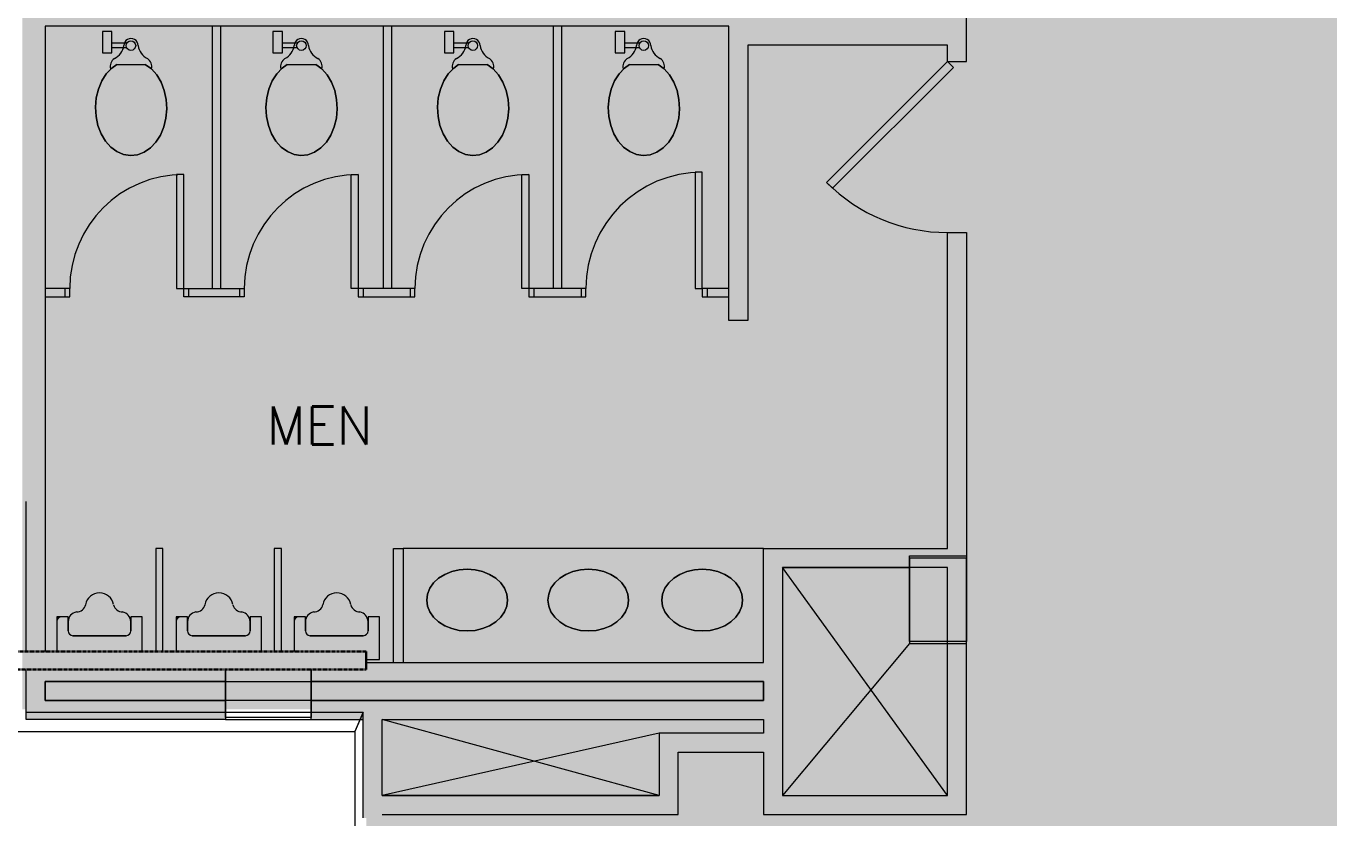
# Model space of a CAD drawing. Header units: inches. Extents: x 628 to 2872, y -380 to 1753.
# Drawn here: x 1900.1 to 2174.5, y 911.3 to 1078 of the extents above; entities that cross this region are included whole.
import ezdxf

# ---------------------------------------------------------------- set-up
doc = ezdxf.new("R2010")
doc.units = ezdxf.units.IN
doc.header["$MEASUREMENT"] = 0
doc.linetypes.add('Demolished', pattern=[0.1875, 0.125, -0.0625])
for name, color, linetype, lineweight in [('4694_52_BB$0$__9', 7, 'Continuous', 9), ('4694_52_BB$0$BHT', 7, 'Continuous', 9), ('4694_52_BB$0$BPT', 7, 'Continuous', 9), ('4694_52_BB$0$BTX', 7, 'Continuous', 9), ('4694_52_BB$0$T-DRWG-BLCK__1', 7, 'Continuous', 9), ('9t floor LINKED_dwg', 8, 'Continuous', 9), ('A-DETL-GENF', 92, 'Continuous', 9), ('A-Wall-Exst', 7, 'Continuous', 9), ('A-WALL-PATT', 111, 'Continuous', 18), ('I-WALL', 2, 'Continuous', 18)]:
    doc.layers.add(name, color=color, linetype=linetype, lineweight=lineweight)
doc.styles.add('romans', font='romans__.ttf', dxfattribs={"height": 8})

# ---------------------------------------------------------------- blocks, each defined once
blk = doc.blocks.new('9t floor LINKED_dwg_4694_52_BB$0$UNIT0-4997744-FIRST FLOOR DEMOLITION')
at = {"layer": '4694_52_BB$0$T-DRWG-BLCK__1'}
blk.add_line((858.2502, 945.108755), (858.2502, 934.56204), dxfattribs=at)
at = {"layer": '4694_52_BB$0$T-DRWG-BLCK__1', "flags": 128}
blk.add_lwpolyline([(858.2502, 934.56204), (876.2502, 934.56204), (876.2502, 945.108755)], dxfattribs=at)
blk = doc.blocks.new('9t floor LINKED_dwg_4694_52_BB$0$UNIT0-4997745-FIRST FLOOR DEMOLITION')
at = {"layer": '4694_52_BB$0$T-DRWG-BLCK__1', "flags": 128}
blk.add_lwpolyline([(1002.2502, 950.56236), (1014.2502, 950.56236), (1014.2502, 968.56236), (1002.2502, 968.56236)], close=True, dxfattribs=at)
blk = doc.blocks.new('9t floor LINKED_dwg_4694_52_BB$0$3REG1-4997750-FIRST FLOOR DEMOLITION')
at = {"layer": '4694_52_BB$0$__9'}
for p, q in [((945.4164, 1076.98032), (942.35388, 1076.98032)), ((945.4164, 1075.98036), (942.35388, 1075.98036))]:
    blk.add_line(p, q, dxfattribs=at)
at = {"layer": '4694_52_BB$0$__9', "flags": 128}
blk.add_lwpolyline([(942.30696, 1079.44428), (940.30704, 1079.44428), (940.30704, 1074.94428), (942.30696, 1074.94428)], close=True, dxfattribs=at)
blk.add_lwpolyline([(943.30308, 1072.45608), (942.2736, 1071.71556), (941.12208, 1070.49684), (940.17096, 1069.00188), (939.45684, 1067.28828), (939.0072, 1065.42192), (938.83932, 1063.47432), (938.95956, 1061.5206), (939.36336, 1059.63564), (940.03524, 1057.89192), (940.94928, 1056.35652), (942.07056, 1055.08836), (943.35564, 1054.13628), (944.75556, 1053.53676), (946.2162, 1053.31284), (947.68152, 1053.47316), (949.09524, 1054.0116), (950.403, 1054.9074), (951.55452, 1056.12624), (952.50564, 1057.6212), (953.21976, 1059.3348), (953.6694, 1061.20116), (953.83728, 1063.14864), (953.71704, 1065.10248), (953.31324, 1066.98744), (952.64136, 1068.73104), (951.7272, 1070.26644), (950.60604, 1071.5346), (949.32084, 1072.4868), (950.60604, 1071.5346), (951.7272, 1070.26644), (952.64136, 1068.73104), (953.31324, 1066.98744), (953.71704, 1065.10248), (953.83728, 1063.14864), (953.6694, 1061.20116), (953.21976, 1059.3348), (952.50564, 1057.6212), (951.55452, 1056.12624), (950.403, 1054.9074), (949.09524, 1054.0116), (947.68152, 1053.47316), (946.2162, 1053.31284), (944.75556, 1053.53676), (943.35564, 1054.13628), (942.07056, 1055.08836), (940.94928, 1056.35652), (940.03524, 1057.89192), (939.36336, 1059.63564), (938.95956, 1061.5206), (938.83932, 1063.47432), (939.0072, 1065.42192), (939.45684, 1067.28828), (940.17096, 1069.00188), (941.12208, 1070.49684), (942.2736, 1071.71556), (943.30308, 1072.45608), (949.32084, 1072.4868)], dxfattribs=at)
at = {"layer": '4694_52_BB$0$__9'}
blk.add_circle((946.30704, 1076.44428), 0.99996, dxfattribs=at)
for centre, radius, start, end in [((941.307, 1076.9442), 3.53556, 295.8553807, 351.8693476), ((946.30704, 1076.45496), 1.5, 359.5874775, 180.4125225), ((951.30696, 1076.9442), 3.53556, 188.1306524, 244.1446193), ((944.06544, 1072.00392), 2.13852, 124.6727859, 192.651212), ((948.54852, 1072.00392), 2.13852, 347.348788, 55.3272141)]:
    blk.add_arc(centre, radius, start, end, dxfattribs=at)
blk = doc.blocks.new('9t floor LINKED_dwg_4694_52_BB$0$3REG1-4997751-FIRST FLOOR DEMOLITION')
at = {"layer": '4694_52_BB$0$__9'}
for p, q in [((909.44772, 1076.98032), (906.3852, 1076.98032)), ((909.44772, 1075.98036), (906.3852, 1075.98036))]:
    blk.add_line(p, q, dxfattribs=at)
at = {"layer": '4694_52_BB$0$__9', "flags": 128}
blk.add_lwpolyline([(906.33828, 1079.44428), (904.33836, 1079.44428), (904.33836, 1074.94428), (906.33828, 1074.94428)], close=True, dxfattribs=at)
blk.add_lwpolyline([(907.3344, 1072.45608), (906.30492, 1071.71556), (905.1534, 1070.49684), (904.20228, 1069.00188), (903.48816, 1067.28828), (903.03852, 1065.42192), (902.87064, 1063.47432), (902.99088, 1061.5206), (903.39468, 1059.63564), (904.06656, 1057.89192), (904.9806, 1056.35652), (906.10188, 1055.08836), (907.38696, 1054.13628), (908.78688, 1053.53676), (910.24752, 1053.31284), (911.71284, 1053.47316), (913.12656, 1054.0116), (914.43432, 1054.9074), (915.58584, 1056.12624), (916.53696, 1057.6212), (917.25108, 1059.3348), (917.70072, 1061.20116), (917.8686, 1063.14864), (917.74836, 1065.10248), (917.34456, 1066.98744), (916.67268, 1068.73104), (915.75852, 1070.26644), (914.63736, 1071.5346), (913.35216, 1072.4868), (914.63736, 1071.5346), (915.75852, 1070.26644), (916.67268, 1068.73104), (917.34456, 1066.98744), (917.74836, 1065.10248), (917.8686, 1063.14864), (917.70072, 1061.20116), (917.25108, 1059.3348), (916.53696, 1057.6212), (915.58584, 1056.12624), (914.43432, 1054.9074), (913.12656, 1054.0116), (911.71284, 1053.47316), (910.24752, 1053.31284), (908.78688, 1053.53676), (907.38696, 1054.13628), (906.10188, 1055.08836), (904.9806, 1056.35652), (904.06656, 1057.89192), (903.39468, 1059.63564), (902.99088, 1061.5206), (902.87064, 1063.47432), (903.03852, 1065.42192), (903.48816, 1067.28828), (904.20228, 1069.00188), (905.1534, 1070.49684), (906.30492, 1071.71556), (907.3344, 1072.45608), (913.35216, 1072.4868)], dxfattribs=at)
at = {"layer": '4694_52_BB$0$__9'}
blk.add_circle((910.33836, 1076.44428), 0.99996, dxfattribs=at)
for centre, radius, start, end in [((905.33832, 1076.9442), 3.53556, 295.8553807, 351.8693476), ((910.33836, 1076.45496), 1.5, 359.5874775, 180.4125225), ((915.33828, 1076.9442), 3.53556, 188.1306524, 244.1446193), ((908.09676, 1072.00392), 2.13852, 124.6727859, 192.651212), ((912.57984, 1072.00392), 2.13852, 347.348788, 55.3272141)]:
    blk.add_arc(centre, radius, start, end, dxfattribs=at)
blk = doc.blocks.new('9t floor LINKED_dwg_4694_52_BB$0$3REG1-4997752-FIRST FLOOR DEMOLITION')
at = {"layer": '4694_52_BB$0$__9'}
for p, q in [((873.33828, 1076.98032), (870.27576, 1076.98032)), ((873.33828, 1075.98036), (870.27576, 1075.98036))]:
    blk.add_line(p, q, dxfattribs=at)
at = {"layer": '4694_52_BB$0$__9', "flags": 128}
blk.add_lwpolyline([(870.22884, 1079.44428), (868.22892, 1079.44428), (868.22892, 1074.94428), (870.22884, 1074.94428)], close=True, dxfattribs=at)
blk.add_lwpolyline([(871.22496, 1072.45608), (870.19548, 1071.71556), (869.04396, 1070.49684), (868.09284, 1069.00188), (867.37872, 1067.28828), (866.92908, 1065.42192), (866.7612, 1063.47432), (866.88144, 1061.5206), (867.28524, 1059.63564), (867.95712, 1057.89192), (868.87116, 1056.35652), (869.99244, 1055.08836), (871.27752, 1054.13628), (872.67744, 1053.53676), (874.13808, 1053.31284), (875.6034, 1053.47316), (877.01712, 1054.0116), (878.32488, 1054.9074), (879.4764, 1056.12624), (880.42752, 1057.6212), (881.14164, 1059.3348), (881.59128, 1061.20116), (881.75916, 1063.14864), (881.63892, 1065.10248), (881.23512, 1066.98744), (880.56324, 1068.73104), (879.64908, 1070.26644), (878.52792, 1071.5346), (877.24272, 1072.4868), (878.52792, 1071.5346), (879.64908, 1070.26644), (880.56324, 1068.73104), (881.23512, 1066.98744), (881.63892, 1065.10248), (881.75916, 1063.14864), (881.59128, 1061.20116), (881.14164, 1059.3348), (880.42752, 1057.6212), (879.4764, 1056.12624), (878.32488, 1054.9074), (877.01712, 1054.0116), (875.6034, 1053.47316), (874.13808, 1053.31284), (872.67744, 1053.53676), (871.27752, 1054.13628), (869.99244, 1055.08836), (868.87116, 1056.35652), (867.95712, 1057.89192), (867.28524, 1059.63564), (866.88144, 1061.5206), (866.7612, 1063.47432), (866.92908, 1065.42192), (867.37872, 1067.28828), (868.09284, 1069.00188), (869.04396, 1070.49684), (870.19548, 1071.71556), (871.22496, 1072.45608), (877.24272, 1072.4868)], dxfattribs=at)
at = {"layer": '4694_52_BB$0$__9'}
blk.add_circle((874.22892, 1076.44428), 0.99996, dxfattribs=at)
for centre, radius, start, end in [((869.22888, 1076.9442), 3.53556, 295.8553807, 351.8693476), ((874.22892, 1076.45496), 1.5, 359.5874775, 180.4125225), ((879.22884, 1076.9442), 3.53556, 188.1306524, 244.1446193), ((871.98732, 1072.00392), 2.13852, 124.6727859, 192.651212), ((876.4704, 1072.00392), 2.13852, 347.348788, 55.3272141)]:
    blk.add_arc(centre, radius, start, end, dxfattribs=at)
blk = doc.blocks.new('9t floor LINKED_dwg_4694_52_BB$0$3REG1-4997753-FIRST FLOOR DEMOLITION')
at = {"layer": '4694_52_BB$0$__9'}
for p, q in [((837.44772, 1076.98032), (834.3852, 1076.98032)), ((837.44772, 1075.98036), (834.3852, 1075.98036))]:
    blk.add_line(p, q, dxfattribs=at)
at = {"layer": '4694_52_BB$0$__9', "flags": 128}
blk.add_lwpolyline([(834.33828, 1079.44428), (832.33836, 1079.44428), (832.33836, 1074.94428), (834.33828, 1074.94428)], close=True, dxfattribs=at)
blk.add_lwpolyline([(835.3344, 1072.45608), (834.30492, 1071.71556), (833.1534, 1070.49684), (832.20228, 1069.00188), (831.48816, 1067.28828), (831.03852, 1065.42192), (830.87064, 1063.47432), (830.99088, 1061.5206), (831.39468, 1059.63564), (832.06656, 1057.89192), (832.9806, 1056.35652), (834.10188, 1055.08836), (835.38696, 1054.13628), (836.78688, 1053.53676), (838.24752, 1053.31284), (839.71284, 1053.47316), (841.12656, 1054.0116), (842.43432, 1054.9074), (843.58584, 1056.12624), (844.53696, 1057.6212), (845.25108, 1059.3348), (845.70072, 1061.20116), (845.8686, 1063.14864), (845.74836, 1065.10248), (845.34456, 1066.98744), (844.67268, 1068.73104), (843.75852, 1070.26644), (842.63736, 1071.5346), (841.35216, 1072.4868), (842.63736, 1071.5346), (843.75852, 1070.26644), (844.67268, 1068.73104), (845.34456, 1066.98744), (845.74836, 1065.10248), (845.8686, 1063.14864), (845.70072, 1061.20116), (845.25108, 1059.3348), (844.53696, 1057.6212), (843.58584, 1056.12624), (842.43432, 1054.9074), (841.12656, 1054.0116), (839.71284, 1053.47316), (838.24752, 1053.31284), (836.78688, 1053.53676), (835.38696, 1054.13628), (834.10188, 1055.08836), (832.9806, 1056.35652), (832.06656, 1057.89192), (831.39468, 1059.63564), (830.99088, 1061.5206), (830.87064, 1063.47432), (831.03852, 1065.42192), (831.48816, 1067.28828), (832.20228, 1069.00188), (833.1534, 1070.49684), (834.30492, 1071.71556), (835.3344, 1072.45608), (841.35216, 1072.4868)], dxfattribs=at)
at = {"layer": '4694_52_BB$0$__9'}
blk.add_circle((838.33836, 1076.44428), 0.99996, dxfattribs=at)
for centre, radius, start, end in [((833.33832, 1076.9442), 3.53556, 295.8553807, 351.8693476), ((838.33836, 1076.45496), 1.5, 359.5874775, 180.4125225), ((843.33828, 1076.9442), 3.53556, 188.1306524, 244.1446193), ((836.09676, 1072.00392), 2.13852, 124.6727859, 192.651212), ((840.57984, 1072.00392), 2.13852, 347.348788, 55.3272141)]:
    blk.add_arc(centre, radius, start, end, dxfattribs=at)
blk = doc.blocks.new('9t floor LINKED_dwg_4694_52_BB$0$721X19BI-4997754-FIRST FLOOR DEMOLITION')
at = {"layer": '4694_52_BB$0$__9', "flags": 128}
blk.add_lwpolyline([(950.1252, 959.71524), (950.28852, 960.9834), (950.77224, 962.20272), (951.55776, 963.32652), (952.61484, 964.31148), (953.90292, 965.1198), (955.37244, 965.72052), (956.967, 966.09036), (958.62528, 966.21528), (960.28356, 966.09036), (961.878, 965.72052), (963.34764, 965.1198), (964.6356, 964.31148), (965.69268, 963.32652), (966.4782, 962.20272), (966.96192, 960.9834), (967.12524, 959.71524), (966.96192, 958.4472), (966.4782, 957.22788), (965.69268, 956.10408), (964.6356, 955.11912), (963.34764, 954.31068), (961.878, 953.71008), (960.28356, 953.34012), (958.62528, 953.21532), (956.967, 953.34012), (955.37244, 953.71008), (953.90292, 954.31068), (952.61484, 955.11912), (951.55776, 956.10408), (950.77224, 957.22788), (950.28852, 958.4472), (950.1252, 959.71524), (950.28852, 958.4472), (950.77224, 957.22788), (951.55776, 956.10408), (952.61484, 955.11912), (953.90292, 954.31068), (955.37244, 953.71008), (956.967, 953.34012), (958.62528, 953.21532), (960.28356, 953.34012), (961.878, 953.71008), (963.34764, 954.31068), (964.6356, 955.11912), (965.69268, 956.10408), (966.4782, 957.22788), (966.96192, 958.4472), (967.12524, 959.71524), (966.96192, 960.9834), (966.4782, 962.20272), (965.69268, 963.32652), (964.6356, 964.31148), (963.34764, 965.1198), (961.878, 965.72052), (960.28356, 966.09036), (958.62528, 966.21528), (956.967, 966.09036), (955.37244, 965.72052), (953.90292, 965.1198), (952.61484, 964.31148), (951.55776, 963.32652), (950.77224, 962.20272), (950.28852, 960.9834)], close=True, dxfattribs=at)
blk = doc.blocks.new('9t floor LINKED_dwg_4694_52_BB$0$721X19BI-4997755-FIRST FLOOR DEMOLITION')
at = {"layer": '4694_52_BB$0$__9', "flags": 128}
blk.add_lwpolyline([(926.1252, 959.71524), (926.28852, 960.9834), (926.77224, 962.20272), (927.55776, 963.32652), (928.61484, 964.31148), (929.90292, 965.1198), (931.37244, 965.72052), (932.967, 966.09036), (934.62528, 966.21528), (936.28356, 966.09036), (937.878, 965.72052), (939.34764, 965.1198), (940.6356, 964.31148), (941.69268, 963.32652), (942.4782, 962.20272), (942.96192, 960.9834), (943.12524, 959.71524), (942.96192, 958.4472), (942.4782, 957.22788), (941.69268, 956.10408), (940.6356, 955.11912), (939.34764, 954.31068), (937.878, 953.71008), (936.28356, 953.34012), (934.62528, 953.21532), (932.967, 953.34012), (931.37244, 953.71008), (929.90292, 954.31068), (928.61484, 955.11912), (927.55776, 956.10408), (926.77224, 957.22788), (926.28852, 958.4472), (926.1252, 959.71524), (926.28852, 958.4472), (926.77224, 957.22788), (927.55776, 956.10408), (928.61484, 955.11912), (929.90292, 954.31068), (931.37244, 953.71008), (932.967, 953.34012), (934.62528, 953.21532), (936.28356, 953.34012), (937.878, 953.71008), (939.34764, 954.31068), (940.6356, 955.11912), (941.69268, 956.10408), (942.4782, 957.22788), (942.96192, 958.4472), (943.12524, 959.71524), (942.96192, 960.9834), (942.4782, 962.20272), (941.69268, 963.32652), (940.6356, 964.31148), (939.34764, 965.1198), (937.878, 965.72052), (936.28356, 966.09036), (934.62528, 966.21528), (932.967, 966.09036), (931.37244, 965.72052), (929.90292, 965.1198), (928.61484, 964.31148), (927.55776, 963.32652), (926.77224, 962.20272), (926.28852, 960.9834)], close=True, dxfattribs=at)
blk = doc.blocks.new('9t floor LINKED_dwg_4694_52_BB$0$721X19BI-4997756-FIRST FLOOR DEMOLITION')
at = {"layer": '4694_52_BB$0$__9', "flags": 128}
blk.add_lwpolyline([(900.6252, 959.71524), (900.78852, 960.9834), (901.27224, 962.20272), (902.05776, 963.32652), (903.11484, 964.31148), (904.40292, 965.1198), (905.87244, 965.72052), (907.467, 966.09036), (909.12528, 966.21528), (910.78356, 966.09036), (912.378, 965.72052), (913.84764, 965.1198), (915.1356, 964.31148), (916.19268, 963.32652), (916.9782, 962.20272), (917.46192, 960.9834), (917.62524, 959.71524), (917.46192, 958.4472), (916.9782, 957.22788), (916.19268, 956.10408), (915.1356, 955.11912), (913.84764, 954.31068), (912.378, 953.71008), (910.78356, 953.34012), (909.12528, 953.21532), (907.467, 953.34012), (905.87244, 953.71008), (904.40292, 954.31068), (903.11484, 955.11912), (902.05776, 956.10408), (901.27224, 957.22788), (900.78852, 958.4472), (900.6252, 959.71524), (900.78852, 958.4472), (901.27224, 957.22788), (902.05776, 956.10408), (903.11484, 955.11912), (904.40292, 954.31068), (905.87244, 953.71008), (907.467, 953.34012), (909.12528, 953.21532), (910.78356, 953.34012), (912.378, 953.71008), (913.84764, 954.31068), (915.1356, 955.11912), (916.19268, 956.10408), (916.9782, 957.22788), (917.46192, 958.4472), (917.62524, 959.71524), (917.46192, 960.9834), (916.9782, 962.20272), (916.19268, 963.32652), (915.1356, 964.31148), (913.84764, 965.1198), (912.378, 965.72052), (910.78356, 966.09036), (909.12528, 966.21528), (907.467, 966.09036), (905.87244, 965.72052), (904.40292, 965.1198), (903.11484, 964.31148), (902.05776, 963.32652), (901.27224, 962.20272), (900.78852, 960.9834)], close=True, dxfattribs=at)
blk = doc.blocks.new('9t floor LINKED_dwg_4694_52_BB$0$8WAS2-4997757-FIRST FLOOR DEMOLITION')
at = {"layer": '4694_52_BB$0$__9', "flags": 128}
for points in [[(825.12024, 955.21524), (825.12024, 953.21532), (825.12024, 956.21532), (822.72792, 956.21532), (822.72792, 948.858755)], [(840.72792, 948.858755), (840.72792, 956.21532), (838.30524, 956.21532), (838.30524, 953.21532), (838.30524, 955.21524)]]:
    blk.add_lwpolyline(points, dxfattribs=at)
blk.add_lwpolyline([(826.1202, 952.21524), (837.30528, 952.21524)], close=True, dxfattribs=at)
at = {"layer": '4694_52_BB$0$__9'}
for centre, radius, start, end in [((831.72792, 958.21524), 3, 10.50491464, 169.84438658), ((826.85292, 959.21532), 2.00004, 270, 347.5647823), ((836.60292, 959.21532), 2.00004, 194.627382, 270), ((823.72788, 955.21524), 0.99996, 90, 180), ((827.25204, 955.119), 2.13396, 100.77977634, 177.41192146), ((836.17344, 955.119), 2.13396, 2.58807854, 79.22022366), ((826.1202, 953.21532), 0.99996, 180, 270), ((826.1202, 953.21532), 0.99996, 180, 270), ((837.30528, 953.21532), 0.99996, 270, 0), ((837.30528, 953.21532), 0.99996, 270, 0)]:
    blk.add_arc(centre, radius, start, end, dxfattribs=at)
blk = doc.blocks.new('9t floor LINKED_dwg_4694_52_BB$0$8WAS2-4997758-FIRST FLOOR DEMOLITION')
at = {"layer": '4694_52_BB$0$__9', "flags": 128}
for points in [[(850.24524, 955.21524), (850.24524, 953.21532), (850.24524, 956.21532), (847.85292, 956.21532), (847.85292, 948.858755)], [(865.85292, 948.858755), (865.85292, 956.21532), (863.43024, 956.21532), (863.43024, 953.21532), (863.43024, 955.21524)]]:
    blk.add_lwpolyline(points, dxfattribs=at)
blk.add_lwpolyline([(851.2452, 952.21524), (862.43028, 952.21524)], close=True, dxfattribs=at)
at = {"layer": '4694_52_BB$0$__9'}
for centre, radius, start, end in [((856.85292, 958.21524), 3, 10.50491464, 169.84438658), ((851.97792, 959.21532), 2.00004, 270, 347.5647823), ((861.72792, 959.21532), 2.00004, 194.627382, 270), ((848.85288, 955.21524), 0.99996, 90, 180), ((852.37704, 955.119), 2.13396, 100.77977634, 177.41192146), ((861.29844, 955.119), 2.13396, 2.58807854, 79.22022366), ((851.2452, 953.21532), 0.99996, 180, 270), ((851.2452, 953.21532), 0.99996, 180, 270), ((862.43028, 953.21532), 0.99996, 270, 0), ((862.43028, 953.21532), 0.99996, 270, 0)]:
    blk.add_arc(centre, radius, start, end, dxfattribs=at)
blk = doc.blocks.new('9t floor LINKED_dwg_4694_52_BB$0$8WAS2-4997759-FIRST FLOOR DEMOLITION')
at = {"layer": '4694_52_BB$0$__9', "flags": 128}
for points in [[(875.07336, 955.21524), (875.07336, 953.21532), (875.07336, 956.21532), (872.68104, 956.21532), (872.68104, 948.858755)], [(887.87492, 947.21532), (890.68104, 947.21532), (890.68104, 956.21532), (888.25836, 956.21532), (888.25836, 953.21532), (888.25836, 955.21524)]]:
    blk.add_lwpolyline(points, dxfattribs=at)
blk.add_lwpolyline([(876.07332, 952.21524), (887.2584, 952.21524)], close=True, dxfattribs=at)
at = {"layer": '4694_52_BB$0$__9'}
for centre, radius, start, end in [((881.68104, 958.21524), 3, 10.50491464, 169.84438658), ((876.80604, 959.21532), 2.00004, 270, 347.5647823), ((886.55604, 959.21532), 2.00004, 194.627382, 270), ((873.681, 955.21524), 0.99996, 90, 180), ((877.20516, 955.119), 2.13396, 100.77977634, 177.41192146), ((886.12656, 955.119), 2.13396, 2.58807854, 79.22022366), ((876.07332, 953.21532), 0.99996, 180, 270), ((876.07332, 953.21532), 0.99996, 180, 270), ((887.2584, 953.21532), 0.99996, 270, 0), ((887.2584, 953.21532), 0.99996, 270, 0)]:
    blk.add_arc(centre, radius, start, end, dxfattribs=at)
blk = doc.blocks.new('9t floor LINKED_dwg-4848483-FIRST FLOOR DEMOLITION')
at = {"layer": '4694_52_BB$0$BHT'}
h = blk.add_hatch(color=256, dxfattribs=at)
h.paths.add_polyline_path([(891.25, 911.3), (891.25, 914.56), (953.53, 914.56), (953.53, 927.72), (971.53, 927.72), (971.53, 914.56), (1014.25, 914.56), (1014.25, 950.56), (1010.25, 950.56), (1010.25, 918.56), (975.53, 918.56), (975.53, 966.56), (1002.25, 966.56), (1002.25, 969), (1014.25, 969), (1014.25, 1037.1), (1010.25, 1037.1), (1010.25, 970.56), (971.53, 970.56), (971.53, 946.56), (887.87, 946.56), (887.87, 945.11), (876.25, 945.11), (876.25, 942.56), (971.53, 942.56), (971.53, 938.56), (876.25, 938.56), (876.25, 934.56), (887.25, 934.56), (887.25, 913.84), (890.25, 913.84), (890.25, 911.3)], flags=0)
h.paths.add_polyline_path([(891.25, 918.56), (891.25, 934.56), (971.53, 934.56), (971.53, 931.72), (949.53, 931.72), (949.53, 918.56), (918.62, 918.56)], flags=0)
h.paths.add_polyline_path([(816.25, 934.56), (858.25, 934.56), (858.25, 938.56), (820.25, 938.56), (820.25, 942.56), (858.25, 942.56), (858.25, 945.11), (816.25, 945.11), (816.25, 936.73)], flags=0)
h.paths.add_polyline_path([(816.6, 948.86), (820.25, 948.86), (820.25, 1080.56), (964.25, 1080.56), (964.25, 1018.56), (968.25, 1018.56), (968.25, 1076.56), (1010.25, 1076.56), (1010.25, 1073.1), (1014.25, 1073.1), (1014.25, 1109.59), (1010.25, 1109.59), (1010.25, 1106.56), (968.25, 1106.56), (968.25, 1161.64), (964.25, 1161.64), (964.25, 1102.56), (876.25, 1102.56), (876.25, 1098.56), (964.25, 1098.56), (964.25, 1084.56), (820.25, 1084.56), (820.25, 1098.56), (858.25, 1098.56), (858.25, 1102.56), (820.25, 1102.56), (820.25, 1232.56), (921.28, 1232.56), (921.28, 1208.56), (943.28, 1208.56), (943.28, 1250.56), (1002.25, 1250.56), (1002.25, 1219), (1014.25, 1219), (1014.25, 1254.56), (858.25, 1254.56), (858.25, 1243), (876.25, 1243), (876.25, 1250.56), (939.28, 1250.56), (939.28, 1212.56), (925.28, 1212.56), (925.28, 1236.56), (820.25, 1236.56), (820.25, 1250.56), (858.25, 1250.56), (858.25, 1254.56), (816.25, 1254.56), (816.25, 948.86)], flags=0)
h.paths.add_polyline_path([(1202.25, 951), (1216.25, 951), (1216.25, 968.56), (1198.25, 968.56), (1198.25, 951)], flags=0)
h.paths.add_polyline_path([(1198.25, 969), (1202.25, 969), (1202.25, 1236.56), (1198.25, 1236.56), (1198.25, 1198.56), (1171.73, 1198.56), (1171.73, 1194.56), (1198.25, 1194.56), (1198.25, 981.34)], flags=0)
h.paths.add_polyline_path([(997.73, 1080.56), (968.25, 1080.56), (968.25, 1102.56), (1010.25, 1102.56), (1010.25, 1080.56)], flags=0)
h.paths.add_polyline_path([(1014.25, 1145.59), (1014.25, 1218.56), (1010.25, 1218.56), (1010.25, 1145.59)], flags=0)
h.paths.add_polyline_path([(1104.25, 1191.56), (1104.25, 1194.56), (1135.73, 1194.56), (1135.73, 1198.56), (1104.25, 1198.56), (1104.25, 1250.56), (1198.25, 1250.56), (1198.25, 1237), (1216.25, 1237), (1216.25, 1254.56), (1100.25, 1254.56), (1100.25, 1191.56)], flags=0)
at = {"lineweight": 9, "flags": 128}
for points in [[(1010.25, 918.56), (1010.25, 966.56), (975.53, 966.56), (975.53, 918.56)], [(820.25, 942.56), (971.53, 942.56), (971.53, 938.56), (820.25, 938.56)], [(891.25, 934.56), (971.53, 934.56), (971.53, 931.72), (949.53, 931.72), (949.53, 918.56), (891.25, 918.56)]]:
    blk.add_lwpolyline(points, close=True, dxfattribs=at)
at = {"layer": '4694_52_BB$0$BPT'}
for p, q in [((855.54, 1025.31), (855.54, 1080.56)), ((857.29, 1025.31), (857.29, 1080.56)), ((891.54, 1025.31), (891.54, 1080.56)), ((893.29, 1025.31), (893.29, 1080.56)), ((927.31, 1025.31), (927.31, 1080.56)), ((929.06, 1025.31), (929.06, 1080.56)), ((824.45, 1025.31), (824.45, 1023.56)), ((850.45, 1025.31), (850.45, 1023.56)), ((861.21, 1025.31), (861.21, 1023.56)), ((887.21, 1025.31), (887.21, 1023.56)), ((897.14, 1025.31), (897.14, 1023.56)), ((923.14, 1025.31), (923.14, 1023.56)), ((933.13, 1025.31), (933.13, 1023.56)), ((959.63, 1025.31), (959.63, 1023.56)), ((816.25, 948.86), (816.25, 980.48)), ((971.53, 970.56), (895.63, 970.56)), ((975.53, 966.56), (975.53, 918.56)), ((876.25, 934.56), (887.25, 934.56)), ((891.25, 918.56), (891.25, 934.56))]:
    blk.add_line(p, q, dxfattribs=at)
at = {"layer": '4694_52_BB$0$BPT', "flags": 128}
for points in [[(1010.25, 1073.1), (1014.25, 1073.1), (1014.25, 1109.59), (1010.25, 1109.59), (1010.25, 1106.56), (968.25, 1106.56), (968.25, 1161.64), (964.25, 1161.64), (964.25, 1102.56), (876.25, 1102.56)], [(1010.25, 1073.1), (1011.49, 1071.86), (986.03, 1046.41), (984.79, 1047.64), (1010.25, 1073.1), (1010.25, 1076.56), (968.25, 1076.56), (968.25, 1018.56), (964.25, 1018.56), (964.25, 1080.56), (820.25, 1080.56), (820.25, 948.86)], [(887.87, 946.56), (971.53, 946.56), (971.53, 970.56), (1010.25, 970.56), (1010.25, 1037.1), (1014.25, 1037.1), (1014.25, 968.56)], [(820.25, 1023.56), (825.45, 1023.56), (825.45, 1025.31), (820.25, 1025.31)], [(964.25, 1025.31), (958.63, 1025.31), (958.63, 1023.56), (964.25, 1023.56)], [(845.06, 948.86), (845.06, 970.56), (843.56, 970.56), (843.56, 948.86)], [(870.02, 948.86), (870.02, 970.6), (868.52, 970.6), (868.52, 948.86)], [(893.63, 946.72), (893.63, 970.56), (895.63, 970.56), (895.63, 946.72)], [(1010.25, 918.56), (975.53, 966.56), (1002.25, 966.56)], [(891.25, 914.56), (953.53, 914.56), (953.53, 927.72), (971.53, 927.72), (971.53, 914.56), (1014.25, 914.56), (1014.25, 950.56)], [(1002.25, 950.56), (975.53, 918.56), (1010.25, 918.56), (1010.25, 950.56)], [(858.25, 934.56), (816.25, 934.56), (816.25, 945.11)], [(876.25, 945.11), (876.25, 935), (858.25, 935), (858.25, 945.11)], [(858.25, 942.56), (820.25, 942.56), (820.25, 938.56), (858.25, 938.56)], [(876.25, 938.56), (971.53, 938.56), (971.53, 942.56), (876.25, 942.56)], [(949.53, 931.72), (891.25, 918.56), (949.53, 918.56)]]:
    blk.add_lwpolyline(points, dxfattribs=at)
for points in [[(849.45, 1025.31), (849.45, 1049.31), (847.95, 1049.31), (847.95, 1025.31)], [(898.14, 1023.56), (898.14, 1025.31), (886.21, 1025.31), (884.71, 1025.31), (884.71, 1049.31), (886.21, 1049.31), (886.21, 1025.31), (886.21, 1023.56)], [(934.13, 1023.56), (934.13, 1025.31), (922.14, 1025.31), (920.64, 1025.31), (920.64, 1049.31), (922.14, 1049.31), (922.14, 1025.31), (922.14, 1023.56)], [(958.63, 1025.31), (958.63, 1049.81), (957.13, 1049.81), (957.13, 1025.31)], [(862.21, 1023.56), (849.45, 1023.56), (849.45, 1025.31), (862.21, 1025.31)], [(1014.25, 969), (1014.25, 951), (1002.25, 951), (1002.25, 969)], [(971.53, 931.72), (949.53, 931.72), (949.53, 918.56), (891.25, 934.56), (971.53, 934.56)]]:
    blk.add_lwpolyline(points, close=True, dxfattribs=at)
at = {"layer": '4694_52_BB$0$BPT'}
for centre, radius, start, end in [((849.45, 1025.31), 24, 90, 179.9997), ((886.21, 1025.31), 24, 90, 179.9997), ((922.14, 1025.31), 24, 90, 179.9997), ((958.63, 1025.31), 24.5, 90, 179.9997), ((1010.25, 1073.1), 36, 224.9999, 270)]:
    blk.add_arc(centre, radius, start, end, dxfattribs=at)
at = {"layer": 'A-Wall-Exst'}
blk.add_line((816.25, 948.86), (816.25, 980.48), dxfattribs=at)
at = {"layer": 'A-Wall-Exst', "flags": 128}
for points in [[(887.25, 913.84), (887.25, 936.06), (816.25, 936.06), (816.25, 945.11)], [(688, 932.06), (816.25, 932.06), (885.5, 932.06), (885.5, 818.06), (884.75, 818.06)]]:
    blk.add_lwpolyline(points, dxfattribs=at)
at = {"layer": 'A-WALL-PATT', "color": 7, "lineweight": 9, "flags": 128}
blk.add_lwpolyline([(887.25, 936.06), (886.75, 934.92), (885.5, 932.06), (885.75, 932.63)], close=True, dxfattribs=at)
for name in ['9t floor LINKED_dwg_4694_52_BB$0$3REG1-4997753-FIRST FLOOR DEMOLITION', '9t floor LINKED_dwg_4694_52_BB$0$3REG1-4997752-FIRST FLOOR DEMOLITION', '9t floor LINKED_dwg_4694_52_BB$0$3REG1-4997751-FIRST FLOOR DEMOLITION', '9t floor LINKED_dwg_4694_52_BB$0$3REG1-4997750-FIRST FLOOR DEMOLITION', '9t floor LINKED_dwg_4694_52_BB$0$UNIT0-4997745-FIRST FLOOR DEMOLITION', '9t floor LINKED_dwg_4694_52_BB$0$721X19BI-4997756-FIRST FLOOR DEMOLITION', '9t floor LINKED_dwg_4694_52_BB$0$721X19BI-4997755-FIRST FLOOR DEMOLITION', '9t floor LINKED_dwg_4694_52_BB$0$721X19BI-4997754-FIRST FLOOR DEMOLITION', '9t floor LINKED_dwg_4694_52_BB$0$8WAS2-4997757-FIRST FLOOR DEMOLITION', '9t floor LINKED_dwg_4694_52_BB$0$8WAS2-4997758-FIRST FLOOR DEMOLITION', '9t floor LINKED_dwg_4694_52_BB$0$8WAS2-4997759-FIRST FLOOR DEMOLITION', '9t floor LINKED_dwg_4694_52_BB$0$UNIT0-4997744-FIRST FLOOR DEMOLITION']:
    blk.add_blockref(name, (0, 0))
at = {"layer": '4694_52_BB$0$BTX', "insert": (866.92, 1000.46), "char_height": 8, "width": 29.6661, "attachment_point": 1, "line_spacing_factor": 0.964689, "style": 'romans'}
blk.add_mtext('MEN', dxfattribs=at)

msp = doc.modelspace()

# ---------------------------------------------------------------- hatches: boundary and pattern name
at = {"layer": 'A-DETL-GENF'}
h = msp.add_hatch(color=254, dxfattribs=at)
h.paths.add_polyline_path([(1480.8, 664.84), (1891.13, 664.84), (1891.13, 696.03), (1971.13, 696.03), (1971.13, 702.45), (1975.13, 702.45), (1975.13, 664.84), (2307.13, 664.84), (2307.13, 702.45), (2311.13, 702.45), (2311.13, 690.53), (2399.13, 690.53), (2399.13, 664.84), (2485.38, 664.84), (2485.38, 679.95), (2509.38, 679.95), (2509.38, 664.84), (2872.02, 664.84), (2872.02, 893.5), (2755.13, 893.5), (2755.13, 1257.87), (2746.38, 1257.87), (2746.38, 1254.12), (2513.13, 1254.12), (2513.13, 1230.95), (2487.63, 1230.95), (2487.63, 1254.12), (2185.26, 1254.12), (2185.26, 1257.87), (2097.38, 1257.87), (2097.38, 1254.12), (1899.38, 1254.12), (1899.38, 946.31), (1900.13, 946.31), (1900.13, 1252.01), (1942.13, 1252.01), (1942.13, 1248.01), (1904.13, 1248.01), (1904.13, 1234.01), (2009.16, 1234.01), (2009.16, 1210.01), (2023.16, 1210.01), (2023.16, 1248.01), (1960.13, 1248.01), (1960.13, 1240.45), (1942.13, 1240.45), (1942.13, 1252.01), (2098.13, 1252.01), (2098.13, 1216.45), (2086.13, 1216.45), (2086.13, 1248.01), (2027.16, 1248.01), (2027.16, 1206.01), (2005.16, 1206.01), (2005.16, 1230.01), (1904.13, 1230.01), (1904.13, 1100.02), (1942.13, 1100.02), (1942.13, 1096.01), (1904.13, 1096.01), (1904.13, 1082.02), (2048.13, 1082.02), (2048.13, 1096.01), (1960.13, 1096.01), (1960.13, 1100.02), (2048.13, 1100.02), (2048.13, 1159.1), (2052.13, 1159.1), (2052.13, 1104.01), (2094.13, 1104.01), (2094.13, 1107.04), (2098.13, 1107.04), (2098.13, 1070.55), (2094.13, 1070.55), (2094.13, 1074.02), (2052.13, 1074.01), (2052.13, 1016.02), (2048.13, 1016.02), (2048.13, 1078.01), (1904.13, 1078.01), (1904.13, 946.31), (1971.76, 946.31), (1971.76, 944.02), (2055.41, 944.02), (2055.41, 968.02), (2094.13, 968.02), (2094.13, 1034.55), (2098.13, 1034.55), (2098.13, 966.45), (2086.13, 966.45), (2086.13, 964.01), (2059.41, 964.01), (2059.41, 916.02), (2094.13, 916.02), (2094.13, 948.02), (2098.13, 948.02), (2098.13, 912.02), (2055.41, 912.02), (2055.41, 925.18), (2037.41, 925.18), (2037.41, 912.02), (1975.13, 912.02), (1975.13, 908.75), (1974.13, 908.75), (1974.13, 911.3), (1971.76, 911.3), (1971.76, 837.19), (1975.13, 837.19), (1975.13, 830.89), (1971.76, 830.89), (1971.76, 830.45), (1995.51, 830.45), (1995.51, 826.45), (1983.13, 826.45), (1983.13, 794.89), (1971.13, 794.89), (1971.13, 814.06), (1768.13, 814.06), (1768.13, 870.94), (1548.38, 870.94), (1548.38, 868.39), (1530.38, 868.39), (1530.38, 870.94), (1529.63, 870.94), (1529.63, 891.94), (1480.8, 891.94), (1480.8, 705.61)], flags=0)
h.paths.add_polyline_path([(1895.13, 664.84), (1971.13, 664.84), (1971.13, 692.03), (1895.13, 692.03)], flags=0)
h.paths.add_polyline_path([(2379.45, 664.84), (2395.13, 664.84), (2395.13, 686.53), (2359.13, 686.53), (2359.13, 664.84)], flags=0)
h.paths.add_polyline_path([(2311.13, 664.84), (2355.13, 664.84), (2355.13, 686.53), (2311.13, 686.53)], flags=0)
h.paths.add_polyline_path([(2067.13, 672.59), (2067.13, 702.45), (2071.13, 702.45), (2071.13, 672.59)], flags=0)
h.paths.add_polyline_path([(2215.13, 672.59), (2211.13, 672.59), (2211.13, 702.45), (2215.13, 702.45)], flags=0)
h.paths.add_polyline_path([(1987.13, 702.89), (1971.13, 702.89), (1971.13, 714.45), (1987.13, 714.45), (1987.13, 710.45)], flags=0)
h.paths.add_polyline_path([(2227.13, 702.89), (2211.13, 702.89), (2211.13, 714.45), (2227.13, 714.45), (2227.13, 710.45), (2295.13, 710.45), (2295.13, 714.45), (2311.13, 714.45), (2311.13, 702.89), (2295.13, 702.89), (2295.13, 706.45), (2227.13, 706.45)], flags=0)
h.paths.add_polyline_path([(2055.13, 702.89), (2055.13, 710.45), (1987.13, 710.45), (1987.13, 714.45), (1993.01, 714.45), (1993.01, 787.06), (1975.13, 787.06), (1975.13, 714.89), (1971.13, 714.89), (1971.13, 794.45), (1975.13, 794.45), (1975.13, 791.06), (2067.13, 791.06), (2067.13, 812.56), (2043.01, 812.56), (2043.01, 826.45), (2031.51, 826.45), (2031.51, 830.45), (2047.01, 830.45), (2047.01, 816.56), (2067.13, 816.56), (2067.13, 830.45), (2071.13, 830.45), (2071.13, 783.56), (2067.13, 783.56), (2067.13, 787.06), (1997.01, 787.06), (1997.01, 714.45), (2071.13, 714.45), (2071.13, 702.89), (2067.13, 702.89)], flags=0)
h.paths.add_polyline_path([(2307.13, 714.89), (2307.13, 818.45), (2295.13, 818.45), (2295.13, 830.45), (2311.13, 830.45), (2311.13, 714.89)], flags=0)
h.paths.add_polyline_path([(2215.13, 714.89), (2211.13, 714.89), (2211.13, 741.57), (2215.13, 741.57)], flags=0)
h.paths.add_polyline_path([(2071.13, 714.89), (2067.13, 714.89), (2067.13, 741.56), (2071.13, 741.56), (2071.13, 714.89)], flags=0)
h.paths.add_polyline_path([(2576.88, 743.7), (2576.88, 839.7), (2727.63, 839.7), (2727.63, 817.7), (2598.88, 817.7), (2598.88, 743.7)], flags=0)
h.paths.add_polyline_path([(2490.88, 765.45), (2476.88, 765.45), (2476.88, 852.47), (2490.88, 852.47), (2490.88, 814.06)], flags=0)
h.paths.add_polyline_path([(2215.13, 783.56), (2211.13, 783.56), (2211.13, 830.45), (2227.13, 830.45), (2227.13, 818.45), (2215.13, 818.45), (2215.13, 814.06)], flags=0)
h.paths.add_polyline_path([(2843.37, 867), (2843.37, 882.95), (2856.37, 882.95), (2856.37, 867)], flags=0)
h.paths.add_polyline_path([(2751.5, 867.45), (2731.63, 867.45), (2731.63, 887.45), (2751.5, 887.45), (2751.5, 886.58), (2751.63, 886.58), (2751.63, 867.45)], flags=0)
h.paths.add_polyline_path([(2002.51, 916.02), (2033.41, 916.02), (2033.41, 929.18), (2055.41, 929.18), (2055.41, 932.02), (1975.13, 932.02), (1975.13, 916.02)], flags=0)
h.paths.add_polyline_path([(1942.13, 934.19), (1960.13, 934.19), (1960.13, 936.02), (2055.41, 936.02), (2055.41, 940.02), (1960.13, 940.02), (1960.13, 942.56), (1942.13, 942.56), (1942.13, 940.02), (1904.13, 940.01), (1904.13, 936.02), (1942.13, 936.02)], flags=0)
h.paths.add_polyline_path([(1900.13, 934.19), (1900.13, 942.56), (1899.38, 942.56), (1899.38, 934.19)], flags=0)
h.paths.add_polyline_path([(2295.13, 948.45), (2282.13, 948.45), (2282.13, 966.02), (2300.13, 966.02), (2300.13, 948.45)], flags=0)
h.paths.add_polyline_path([(2282.13, 966.45), (2282.13, 1192.01), (2255.61, 1192.01), (2255.61, 1196.02), (2282.13, 1196.02), (2282.13, 1234.02), (2286.13, 1234.02), (2286.13, 966.45)], flags=0)
h.paths.add_polyline_path([(2513.13, 985.45), (2487.63, 985.45), (2487.63, 1010.95), (2513.13, 1010.95)], flags=0)
h.paths.add_polyline_path([(2733.38, 989.96), (2733.38, 1007.96), (2751.38, 1007.96), (2751.38, 989.96), (2747.15, 989.96)], flags=0)
h.paths.add_polyline_path([(2081.62, 1078.02), (2094.13, 1078.02), (2094.13, 1100.02), (2052.13, 1100.02), (2052.13, 1078.02)], flags=0)
h.paths.add_polyline_path([(2733.38, 1115.07), (2731.15, 1115.07), (2731.15, 1128.07), (2747.15, 1128.07), (2747.15, 1115.07)], flags=0)
h.paths.add_polyline_path([(2098.13, 1143.04), (2094.13, 1143.04), (2094.13, 1216.02), (2098.13, 1216.02), (2098.13, 1159.1)], flags=0)
h.paths.add_polyline_path([(2184.13, 1189.01), (2184.13, 1252.01), (2300.13, 1252.01), (2300.13, 1234.45), (2282.13, 1234.45), (2282.13, 1248.01), (2188.13, 1248.01), (2188.13, 1196.02), (2219.61, 1196.02), (2219.61, 1192.01), (2188.13, 1192.01), (2188.13, 1189.01)], flags=0)
h.paths.add_polyline_path([(2751.38, 1235.96), (2733.38, 1235.96), (2733.38, 1253.96), (2751.38, 1253.96)], flags=0)
at = {"layer": 'A-WALL-PATT', "lineweight": 9}
msp.add_hatch(color=7, dxfattribs=at).paths.add_polyline_path([(1915.56, 942.56), (1971.76, 942.56), (1971.76, 946.31), (1899.38, 946.31), (1899.38, 942.56), (1905.41, 942.56)], flags=0)

# ---------------------------------------------------------------- linework, layer by layer
at = {"layer": 'I-WALL', "color": 250, "linetype": 'Demolished', "lineweight": 30}
for p, q in [((1971.76, 946.31), (1771.88, 946.31)), ((1771.88, 942.56), (1971.76, 942.56))]:
    msp.add_line(p, q, dxfattribs=at)
at = {"layer": 'I-WALL', "color": 8, "lineweight": 30}
msp.add_line((1971.76, 942.56), (1971.76, 946.31), dxfattribs=at)

# ---------------------------------------------------------------- block references
at = {"layer": '9t floor LINKED_dwg', "color": 7}
msp.add_blockref('9t floor LINKED_dwg-4848483-FIRST FLOOR DEMOLITION', (1083.88, -2.55), dxfattribs=at)

doc.saveas('drawing.dxf')
